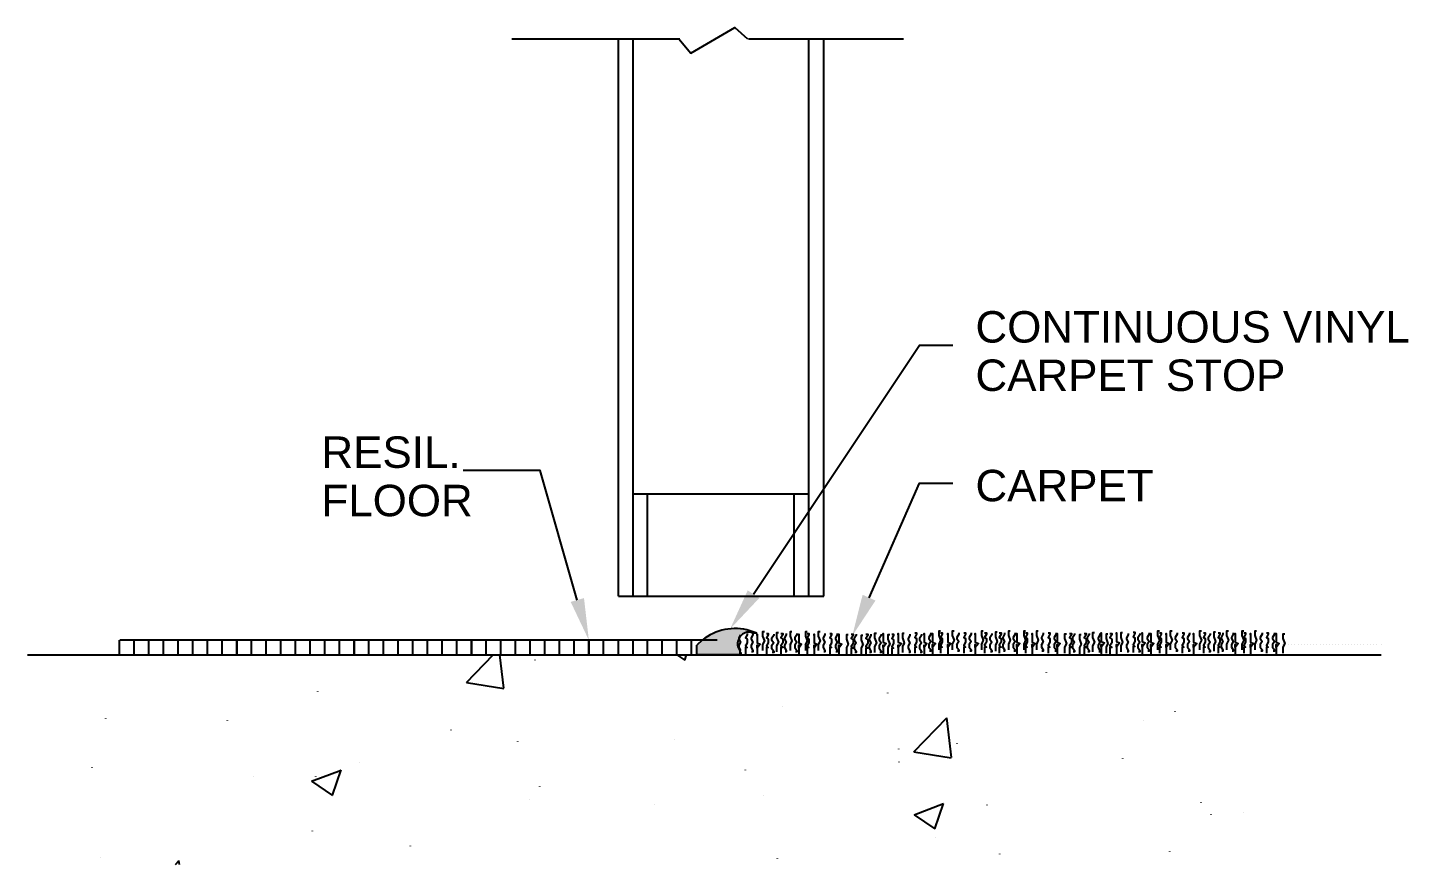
# Model space of a CAD drawing. Header units: millimetres. Extents: x 13966 to 119666, y -11631 to -5051.
# Drawn here: x 73681 to 80269, y -11631 to -7637 of the extents above; entities that cross this region are included whole.
import ezdxf

# ---------------------------------------------------------------- set-up
doc = ezdxf.new("R2010")
doc.units = ezdxf.units.MM
doc.header["$MEASUREMENT"] = 0
doc.layers.add('NewA-Zz_20_10_90-T_TextWindow', color=7, linetype='Continuous')
doc.layers.add('NewA-Zz_30_30-P_ExternalReferenceDrawing', color=7, linetype='Continuous')
doc.styles.add('GENERATED_STYLE_1', font='')
doc.styles.get('GENERATED_STYLE_1').set_extended_font_data('Arial')

msp = doc.modelspace()

# ---------------------------------------------------------------- hatches: boundary and pattern name
at = {"layer": 'NewA-Zz_30_30-P_ExternalReferenceDrawing', "linetype": 'Continuous', "lineweight": 13}
for points in [[(77171.8, -10359.8), (77116.7, -10322.7), (77033.1, -10506.9)], [(76335.7, -10359.8), (76272.2, -10377.8), (76359, -10560.9)], [(77726.3, -10371.4), (77664.9, -10343.9), (77615.2, -10540.8)], [(76942.1, -10534.4), (76928.3, -10540.8), (77081.8, -10540.8)], [(76954.8, -10527), (76942.1, -10534.4), (77088.2, -10534.4)], [(76942.1, -10534.4), (77081.8, -10540.8), (77088.2, -10534.4)], [(76959, -10525.9), (76954.8, -10527), (77098.7, -10527)], [(76954.8, -10527), (77088.2, -10534.4), (77098.7, -10527)], [(76965.4, -10523.8), (76959, -10525.9), (77103, -10525.9)], [(76959, -10525.9), (77098.7, -10527), (77103, -10525.9)], [(76968.6, -10521.7), (76965.4, -10523.8), (77109.3, -10523.8)], [(76965.4, -10523.8), (77103, -10525.9), (77109.3, -10523.8)], [(76988.7, -10515.4), (76968.6, -10521.7), (77146.4, -10521.7)], [(76968.6, -10521.7), (77109.3, -10523.8), (77121, -10521.7)], [(76990.8, -10514.3), (76988.7, -10515.4), (77127.3, -10515.4)], [(76988.7, -10515.4), (77146.4, -10521.7), (77127.3, -10515.4)], [(77022.5, -10507.9), (76990.8, -10514.3), (77123.1, -10514.3)], [(76990.8, -10514.3), (77127.3, -10515.4), (77123.1, -10514.3)], [(77022.5, -10507.9), (77123.1, -10514.3), (77093.4, -10507.9)], [(77059.6, -10505.8), (77024.7, -10507.9), (77087.1, -10507.9)], [(77121, -10521.7), (77130.5, -10523.8), (77149.5, -10523.8)], [(77121, -10521.7), (77149.5, -10523.8), (77146.4, -10521.7)], [(77133.7, -10523.8), (77141.1, -10527), (77160.1, -10527)], [(77133.7, -10523.8), (77160.1, -10527), (77150.6, -10523.8)], [(77143.2, -10527), (77144.2, -10528.1), (77153.8, -10527)], [(76889.2, -10569.3), (76874.4, -10584.1), (77069.1, -10584.1)], [(76874.4, -10584.1), (76874.4, -10599), (77072.3, -10599)], [(76874.4, -10584.1), (77072.3, -10599), (77069.1, -10584.1)], [(76874.4, -10599), (76874.4, -10611.7), (77079.7, -10611.7)], [(76874.4, -10599), (77079.7, -10611.7), (77072.3, -10599)], [(76899.8, -10560.9), (76889.2, -10569.3), (77069.1, -10569.3)], [(76889.2, -10569.3), (77069.1, -10584.1), (77069.1, -10569.3)], [(76907.2, -10555.6), (76899.8, -10560.9), (77071.2, -10560.9)], [(76899.8, -10560.9), (77069.1, -10569.3), (77071.2, -10560.9)], [(76925.2, -10542.9), (76907.2, -10555.6), (77073.3, -10555.6)], [(76907.2, -10555.6), (77071.2, -10560.9), (77073.3, -10555.6)], [(76928.3, -10540.8), (76925.2, -10542.9), (77080.7, -10542.9)], [(76925.2, -10542.9), (77073.3, -10555.6), (77080.7, -10542.9)], [(76928.3, -10540.8), (77080.7, -10542.9), (77081.8, -10540.8)], [(76874.4, -10611.7), (76874.4, -10630.7), (77079.7, -10630.7)], [(76874.4, -10611.7), (77079.7, -10630.7), (77079.7, -10611.7)]]:
    msp.add_hatch(color=7, dxfattribs=at).paths.add_polyline_path(points)

# ---------------------------------------------------------------- linework, layer by layer
at = {"layer": 'NewA-Zz_30_30-P_ExternalReferenceDrawing', "linetype": 'Continuous', "flags": 128}
for points in [[(76787.6, -7690.7), (76844.7, -7758.4), (77055.3, -7636.7), (77115.7, -7690.7)], [(75991.7, -7690.7), (76792.9, -7690.7)], [(76499.7, -10351.3), (76499.7, -7690.7)], [(76569.6, -10351.3), (76569.6, -7690.7)], [(77121, -7690.7), (77859.7, -7690.7)], [(77408.8, -10351.3), (77408.8, -7690.7)], [(77479.7, -10351.3), (77479.7, -7690.7)], [(77144.2, -10340.7), (77935.9, -9152.2), (78094.6, -9152.2)], [(76303.9, -10369.3), (76126.1, -9750.2), (75759.9, -9750.2)], [(77695.6, -10357.7), (77935.9, -9811.6), (78094.6, -9811.6)], [(76569.6, -9861.3), (77408.8, -9861.3)], [(76639.4, -10351.3), (76639.4, -9861.3)], [(77339, -10351.3), (77339, -9861.3)], [(76499.7, -10351.3), (77479.7, -10351.3)], [(77082.9, -10535.5), (77074.4, -10549.2), (77074.4, -10555.6), (77082.9, -10570.4), (77074.4, -10584.1), (77074.4, -10595.8), (77082.9, -10610.6)], [(77114.6, -10529.1), (77114.6, -10535.5), (77106.1, -10549.2), (77114.6, -10555.6), (77114.6, -10572.5), (77106.1, -10587.3), (77114.6, -10595.8), (77106.1, -10595.8), (77106.1, -10625.4)], [(77141.1, -10529.1), (77141.1, -10535.5), (77132.6, -10549.2), (77132.6, -10555.6), (77141.1, -10570.4), (77132.6, -10584.1), (77132.6, -10595.8), (77141.1, -10610.6), (77141.1, -10617), (77134.7, -10617)], [(77161.2, -10537.6), (77161.2, -10532.3), (77161.2, -10572.5), (77176, -10578.9), (77161.2, -10599), (77161.2, -10584.1), (77161.2, -10630.7)], [(77196.1, -10520.6), (77187.6, -10520.6), (77187.6, -10540.8), (77196.1, -10564), (77187.6, -10582), (77187.6, -10610.6)], [(77205.6, -10529.1), (77214.1, -10529.1), (77214.1, -10535.5), (77205.6, -10549.2), (77214.1, -10555.6), (77214.1, -10572.5), (77205.6, -10587.3), (77214.1, -10595.8), (77205.6, -10595.8), (77205.6, -10625.4)], [(77240.6, -10532.3), (77240.6, -10537.6), (77231, -10552.4), (77231, -10558.7), (77240.6, -10572.5), (77231, -10587.3), (77231, -10599), (77240.6, -10613.8), (77240.6, -10619.1), (77234.2, -10619.1)], [(77263.8, -10525.9), (77254.3, -10525.9), (77254.3, -10547.1), (77263.8, -10570.4), (77254.3, -10587.3), (77254.3, -10617)], [(77275.5, -10529.1), (77283.9, -10529.1), (77283.9, -10535.5), (77275.5, -10549.2), (77283.9, -10555.6), (77283.9, -10572.5), (77275.5, -10587.3), (77283.9, -10595.8), (77275.5, -10595.8), (77275.5, -10625.4)], [(77300.9, -10529.1), (77300.9, -10535.5), (77292.4, -10549.2), (77292.4, -10555.6), (77300.9, -10570.4), (77292.4, -10584.1), (77292.4, -10595.8), (77300.9, -10610.6), (77300.9, -10617), (77295.6, -10617)], [(77327.3, -10520.6), (77318.9, -10520.6), (77318.9, -10540.8), (77327.3, -10564), (77318.9, -10582), (77318.9, -10610.6)], [(77350.6, -10529.1), (77350.6, -10535.5), (77342.2, -10549.2), (77342.2, -10555.6), (77350.6, -10570.4), (77342.2, -10584.1), (77342.2, -10595.8), (77350.6, -10610.6), (77350.6, -10617), (77345.3, -10617)], [(77360.1, -10537.6), (77360.1, -10532.3), (77360.1, -10572.5), (77373.9, -10578.9), (77360.1, -10599), (77360.1, -10584.1), (77360.1, -10630.7)], [(77400.4, -10520.6), (77391.9, -10520.6), (77391.9, -10540.8), (77400.4, -10564), (77391.9, -10582), (77391.9, -10610.6)], [(77400.4, -10529.1), (77408.8, -10529.1), (77408.8, -10535.5), (77400.4, -10549.2), (77408.8, -10555.6), (77408.8, -10572.5), (77400.4, -10587.3), (77408.8, -10595.8), (77400.4, -10595.8), (77400.4, -10625.4)], [(77433.2, -10537.6), (77433.2, -10532.3), (77433.2, -10572.5), (77446.9, -10578.9), (77433.2, -10599), (77433.2, -10584.1), (77433.2, -10630.7)], [(77461.7, -10520.6), (77453.3, -10520.6), (77453.3, -10540.8), (77461.7, -10564), (77453.3, -10582), (77453.3, -10610.6)], [(77485, -10529.1), (77485, -10535.5), (77476.6, -10549.2), (77476.6, -10555.6), (77485, -10570.4), (77476.6, -10584.1), (77476.6, -10595.8), (77485, -10610.6), (77485, -10617), (77479.7, -10617)], [(77508.3, -10529.1), (77516.8, -10529.1), (77516.8, -10535.5), (77508.3, -10549.2), (77516.8, -10555.6), (77516.8, -10572.5), (77508.3, -10587.3), (77516.8, -10595.8), (77508.3, -10595.8), (77508.3, -10625.4)], [(77543.2, -10529.1), (77543.2, -10535.5), (77534.8, -10549.2), (77534.8, -10555.6), (77543.2, -10570.4), (77534.8, -10584.1), (77534.8, -10595.8), (77543.2, -10610.6), (77543.2, -10617), (77537.9, -10617)], [(77551.7, -10537.6), (77551.7, -10532.3), (77551.7, -10572.5), (77566.5, -10578.9), (77551.7, -10599), (77551.7, -10584.1), (77551.7, -10630.7)], [(77596.2, -10535.5), (77587.7, -10535.5), (77587.7, -10555.6), (77596.2, -10578.9), (77587.7, -10595.8), (77587.7, -10625.4)], [(77611, -10532.3), (77619.4, -10532.3), (77619.4, -10537.6), (77611, -10552.4), (77619.4, -10558.7), (77619.4, -10575.7), (77611, -10590.5), (77619.4, -10599), (77611, -10599), (77611, -10628.6)], [(77634.3, -10532.3), (77634.3, -10537.6), (77624.7, -10552.4), (77624.7, -10558.7), (77634.3, -10572.5), (77624.7, -10587.3), (77624.7, -10599), (77634.3, -10613.8), (77634.3, -10619.1), (77627.9, -10619.1)], [(77666, -10537.6), (77657.5, -10537.6), (77657.5, -10558.7), (77666, -10582), (77657.5, -10599), (77657.5, -10628.6)], [(77680.8, -10532.3), (77689.3, -10532.3), (77689.3, -10537.6), (77680.8, -10552.4), (77689.3, -10558.7), (77689.3, -10575.7), (77680.8, -10590.5), (77689.3, -10599), (77680.8, -10599), (77680.8, -10628.6)], [(77704.1, -10532.3), (77704.1, -10537.6), (77695.6, -10552.4), (77695.6, -10558.7), (77704.1, -10572.5), (77695.6, -10587.3), (77695.6, -10599), (77704.1, -10613.8), (77704.1, -10619.1), (77697.8, -10619.1)], [(77730.6, -10529.1), (77721, -10529.1), (77721, -10549.2), (77730.6, -10572.5), (77721, -10590.5), (77721, -10619.1)], [(77753.8, -10532.3), (77753.8, -10537.6), (77744.3, -10552.4), (77744.3, -10558.7), (77753.8, -10572.5), (77744.3, -10587.3), (77744.3, -10599), (77753.8, -10613.8), (77753.8, -10619.1), (77747.5, -10619.1)], [(77762.3, -10535.5), (77762.3, -10529.1), (77762.3, -10570.4), (77777.1, -10575.7), (77762.3, -10595.8), (77762.3, -10584.1), (77762.3, -10628.6)], [(77794.1, -10535.5), (77785.6, -10535.5), (77785.6, -10555.6), (77794.1, -10578.9), (77785.6, -10595.8), (77785.6, -10625.4)], [(77803.6, -10532.3), (77812.1, -10532.3), (77812.1, -10537.6), (77803.6, -10552.4), (77812.1, -10558.7), (77812.1, -10575.7), (77803.6, -10590.5), (77812.1, -10599), (77803.6, -10599), (77803.6, -10628.6)], [(77835.3, -10535.5), (77835.3, -10529.1), (77835.3, -10570.4), (77850.2, -10575.7), (77835.3, -10595.8), (77835.3, -10584.1), (77835.3, -10628.6)], [(77863.9, -10529.1), (77855.4, -10529.1), (77855.4, -10549.2), (77863.9, -10572.5), (77855.4, -10590.5), (77855.4, -10619.1)], [(77890.4, -10532.3), (77890.4, -10537.6), (77881.9, -10552.4), (77881.9, -10558.7), (77890.4, -10572.5), (77881.9, -10587.3), (77881.9, -10599), (77890.4, -10613.8), (77890.4, -10619.1), (77885.1, -10619.1)], [(77913.7, -10525.9), (77922.1, -10525.9), (77922.1, -10532.3), (77913.7, -10547.1), (77922.1, -10552.4), (77922.1, -10570.4), (77913.7, -10584.1), (77922.1, -10593.7), (77913.7, -10593.7), (77913.7, -10622.2)], [(77946.5, -10532.3), (77946.5, -10537.6), (77936.9, -10552.4), (77936.9, -10558.7), (77946.5, -10572.5), (77936.9, -10587.3), (77936.9, -10599), (77946.5, -10613.8), (77946.5, -10619.1), (77940.1, -10619.1)], [(77958.1, -10535.5), (77958.1, -10529.1), (77958.1, -10570.4), (77971.9, -10575.7), (77958.1, -10595.8), (77958.1, -10584.1), (77958.1, -10628.6)], [(77989.9, -10525.9), (77989.9, -10532.3), (77981.4, -10547.1), (77981.4, -10552.4), (77989.9, -10567.2), (77981.4, -10582), (77981.4, -10593.7), (77989.9, -10607.4), (77989.9, -10613.8), (77983.5, -10613.8)], [(77998.3, -10535.5), (77998.3, -10529.1), (77998.3, -10570.4), (78013.1, -10575.7), (77998.3, -10595.8), (77998.3, -10582), (77998.3, -10628.6)], [(78036.4, -10517.5), (78028, -10517.5), (78028, -10537.6), (78036.4, -10560.9), (78028, -10578.9), (78028, -10607.4)], [(78036.4, -10525.9), (78044.9, -10525.9), (78044.9, -10532.3), (78036.4, -10547.1), (78044.9, -10552.4), (78044.9, -10570.4), (78036.4, -10584.1), (78044.9, -10593.7), (78036.4, -10593.7), (78036.4, -10622.2)], [(78071.3, -10535.5), (78071.3, -10529.1), (78071.3, -10570.4), (78086.2, -10575.7), (78071.3, -10595.8), (78071.3, -10582), (78071.3, -10628.6)], [(78101, -10517.5), (78091.5, -10517.5), (78091.5, -10537.6), (78101, -10560.9), (78091.5, -10578.9), (78091.5, -10607.4)], [(78124.3, -10525.9), (78124.3, -10532.3), (78114.7, -10547.1), (78114.7, -10552.4), (78124.3, -10567.2), (78114.7, -10582), (78114.7, -10593.7), (78124.3, -10607.4), (78124.3, -10613.8), (78117.9, -10613.8)], [(78147.5, -10525.9), (78156, -10525.9), (78156, -10532.3), (78147.5, -10547.1), (78156, -10552.4), (78156, -10570.4), (78147.5, -10584.1), (78156, -10593.7), (78147.5, -10593.7), (78147.5, -10622.2)], [(78182.5, -10525.9), (78182.5, -10532.3), (78172.9, -10547.1), (78172.9, -10552.4), (78182.5, -10567.2), (78172.9, -10582), (78172.9, -10593.7), (78182.5, -10607.4), (78182.5, -10613.8), (78176.1, -10613.8)], [(78202.6, -10535.5), (78202.6, -10529.1), (78202.6, -10570.4), (78217.4, -10575.7), (78202.6, -10595.8), (78202.6, -10582), (78202.6, -10628.6)], [(78240.7, -10517.5), (78232.2, -10517.5), (78232.2, -10537.6), (78240.7, -10560.9), (78232.2, -10578.9), (78232.2, -10607.4)], [(78246, -10525.9), (78255.5, -10525.9), (78255.5, -10532.3), (78246, -10547.1), (78255.5, -10552.4), (78255.5, -10570.4), (78246, -10584.1), (78255.5, -10593.7), (78246, -10593.7), (78246, -10622.2)], [(78280.9, -10529.1), (78280.9, -10535.5), (78272.4, -10549.2), (78272.4, -10555.6), (78280.9, -10570.4), (78272.4, -10584.1), (78272.4, -10595.8), (78280.9, -10610.6), (78280.9, -10617), (78275.6, -10617)], [(78307.4, -10522.8), (78298.9, -10522.8), (78298.9, -10543.9), (78307.4, -10567.2), (78298.9, -10584.1), (78298.9, -10613.8)], [(78316.9, -10525.9), (78325.3, -10525.9), (78325.3, -10532.3), (78316.9, -10547.1), (78325.3, -10552.4), (78325.3, -10570.4), (78316.9, -10584.1), (78325.3, -10593.7), (78316.9, -10593.7), (78316.9, -10622.2)], [(78342.3, -10525.9), (78342.3, -10532.3), (78333.8, -10547.1), (78333.8, -10552.4), (78342.3, -10567.2), (78333.8, -10582), (78333.8, -10593.7), (78342.3, -10607.4), (78342.3, -10613.8), (78337, -10613.8)], [(78368.7, -10517.5), (78360.3, -10517.5), (78360.3, -10537.6), (78368.7, -10560.9), (78360.3, -10578.9), (78360.3, -10607.4)], [(78392, -10525.9), (78392, -10532.3), (78383.6, -10547.1), (78383.6, -10552.4), (78392, -10567.2), (78383.6, -10582), (78383.6, -10593.7), (78392, -10607.4), (78392, -10613.8), (78386.7, -10613.8)], [(78400.5, -10535.5), (78400.5, -10529.1), (78400.5, -10570.4), (78415.3, -10575.7), (78400.5, -10595.8), (78400.5, -10582), (78400.5, -10628.6)], [(78441.8, -10517.5), (78433.3, -10517.5), (78433.3, -10537.6), (78441.8, -10560.9), (78433.3, -10578.9), (78433.3, -10607.4)], [(78441.8, -10525.9), (78450.2, -10525.9), (78450.2, -10532.3), (78441.8, -10547.1), (78450.2, -10552.4), (78450.2, -10570.4), (78441.8, -10584.1), (78450.2, -10593.7), (78441.8, -10593.7), (78441.8, -10622.2)], [(78473.5, -10535.5), (78473.5, -10529.1), (78473.5, -10570.4), (78488.3, -10575.7), (78473.5, -10595.8), (78473.5, -10582), (78473.5, -10628.6)], [(78503.1, -10517.5), (78494.7, -10517.5), (78494.7, -10537.6), (78503.1, -10560.9), (78494.7, -10578.9), (78494.7, -10607.4)], [(78526.4, -10525.9), (78526.4, -10532.3), (78518, -10547.1), (78518, -10552.4), (78526.4, -10567.2), (78518, -10582), (78518, -10593.7), (78526.4, -10607.4), (78526.4, -10613.8), (78520.1, -10613.8)], [(78549.7, -10525.9), (78558.2, -10525.9), (78558.2, -10532.3), (78549.7, -10547.1), (78558.2, -10552.4), (78558.2, -10570.4), (78549.7, -10584.1), (78558.2, -10593.7), (78549.7, -10593.7), (78549.7, -10622.2)], [(78587.8, -10525.9), (78587.8, -10532.3), (78579.3, -10547.1), (78579.3, -10552.4), (78587.8, -10567.2), (78579.3, -10582), (78579.3, -10593.7), (78587.8, -10607.4), (78587.8, -10613.8), (78581.5, -10613.8)], [(78593.1, -10535.5), (78593.1, -10529.1), (78593.1, -10570.4), (78607.9, -10575.7), (78593.1, -10595.8), (78593.1, -10582), (78593.1, -10628.6)], [(78637.6, -10532.3), (78628, -10532.3), (78628, -10552.4), (78637.6, -10575.7), (78628, -10593.7), (78628, -10622.2)], [(78651.3, -10529.1), (78660.8, -10529.1), (78660.8, -10535.5), (78651.3, -10549.2), (78660.8, -10555.6), (78660.8, -10572.5), (78651.3, -10587.3), (78660.8, -10595.8), (78651.3, -10595.8), (78651.3, -10625.4)], [(78675.7, -10529.1), (78675.7, -10535.5), (78666.1, -10549.2), (78666.1, -10555.6), (78675.7, -10570.4), (78666.1, -10584.1), (78666.1, -10595.8), (78675.7, -10610.6), (78675.7, -10617), (78669.3, -10617)], [(78707.4, -10535.5), (78698.9, -10535.5), (78698.9, -10555.6), (78707.4, -10578.9), (78698.9, -10595.8), (78698.9, -10625.4)], [(78722.2, -10529.1), (78730.7, -10529.1), (78730.7, -10535.5), (78722.2, -10549.2), (78730.7, -10555.6), (78730.7, -10572.5), (78722.2, -10587.3), (78730.7, -10595.8), (78722.2, -10595.8), (78722.2, -10625.4)], [(78745.5, -10529.1), (78745.5, -10535.5), (78736, -10549.2), (78736, -10555.6), (78745.5, -10570.4), (78736, -10584.1), (78736, -10595.8), (78745.5, -10610.6), (78745.5, -10617), (78739.2, -10617)], [(78770.9, -10525.9), (78762.4, -10525.9), (78762.4, -10547.1), (78770.9, -10570.4), (78762.4, -10587.3), (78762.4, -10617)], [(78797.4, -10529.1), (78797.4, -10535.5), (78788.9, -10549.2), (78788.9, -10555.6), (78797.4, -10570.4), (78788.9, -10584.1), (78788.9, -10595.8), (78797.4, -10610.6), (78797.4, -10617), (78792.1, -10617)], [(78803.7, -10532.3), (78803.7, -10525.9), (78803.7, -10567.2), (78818.5, -10572.5), (78803.7, -10593.7), (78803.7, -10582), (78803.7, -10625.4)], [(78835.5, -10532.3), (78827, -10532.3), (78827, -10552.4), (78835.5, -10575.7), (78827, -10593.7), (78827, -10622.2)], [(78843.9, -10529.1), (78853.5, -10529.1), (78853.5, -10535.5), (78843.9, -10549.2), (78853.5, -10555.6), (78853.5, -10572.5), (78843.9, -10587.3), (78853.5, -10595.8), (78843.9, -10595.8), (78843.9, -10625.4)], [(78876.7, -10532.3), (78876.7, -10525.9), (78876.7, -10567.2), (78890.5, -10572.5), (78876.7, -10593.7), (78876.7, -10582), (78876.7, -10625.4)], [(78905.3, -10525.9), (78896.8, -10525.9), (78896.8, -10547.1), (78905.3, -10570.4), (78896.8, -10587.3), (78896.8, -10617)], [(78931.8, -10529.1), (78931.8, -10535.5), (78923.3, -10549.2), (78923.3, -10555.6), (78931.8, -10570.4), (78923.3, -10584.1), (78923.3, -10595.8), (78931.8, -10610.6), (78931.8, -10617), (78926.5, -10617)], [(78955.1, -10522.8), (78963.5, -10522.8), (78963.5, -10529.1), (78955.1, -10543.9), (78963.5, -10549.2), (78963.5, -10567.2), (78955.1, -10582), (78963.5, -10590.5), (78955.1, -10590.5), (78955.1, -10619.1)], [(78986.8, -10529.1), (78986.8, -10535.5), (78978.3, -10549.2), (78978.3, -10555.6), (78986.8, -10570.4), (78978.3, -10584.1), (78978.3, -10595.8), (78986.8, -10610.6), (78986.8, -10617), (78981.5, -10617)], [(78998.4, -10532.3), (78998.4, -10525.9), (78998.4, -10567.2), (79013.3, -10572.5), (78998.4, -10593.7), (78998.4, -10582), (78998.4, -10625.4)], [(79031.3, -10525.9), (79031.3, -10532.3), (79021.7, -10547.1), (79021.7, -10552.4), (79031.3, -10567.2), (79021.7, -10582), (79021.7, -10593.7), (79031.3, -10607.4), (79031.3, -10613.8), (79024.9, -10613.8)], [(79039.7, -10535.5), (79039.7, -10529.1), (79039.7, -10570.4), (79054.5, -10575.7), (79039.7, -10595.8), (79039.7, -10582), (79039.7, -10628.6)], [(79081, -10517.5), (79071.5, -10517.5), (79071.5, -10537.6), (79081, -10560.9), (79071.5, -10578.9), (79071.5, -10607.4)], [(79081, -10525.9), (79089.5, -10525.9), (79089.5, -10532.3), (79081, -10547.1), (79089.5, -10552.4), (79089.5, -10570.4), (79081, -10584.1), (79089.5, -10593.7), (79081, -10593.7), (79081, -10622.2)], [(79112.7, -10535.5), (79112.7, -10529.1), (79112.7, -10570.4), (79127.6, -10575.7), (79112.7, -10595.8), (79112.7, -10582), (79112.7, -10628.6)], [(79141.3, -10517.5), (79132.9, -10517.5), (79132.9, -10537.6), (79141.3, -10560.9), (79132.9, -10578.9), (79132.9, -10607.4)], [(79165.7, -10525.9), (79165.7, -10532.3), (79156.1, -10547.1), (79156.1, -10552.4), (79165.7, -10567.2), (79156.1, -10582), (79156.1, -10593.7), (79165.7, -10607.4), (79165.7, -10613.8), (79159.3, -10613.8)], [(79188.9, -10525.9), (79197.4, -10525.9), (79197.4, -10532.3), (79188.9, -10547.1), (79197.4, -10552.4), (79197.4, -10570.4), (79188.9, -10584.1), (79197.4, -10593.7), (79188.9, -10593.7), (79188.9, -10622.2)], [(79223.9, -10525.9), (79223.9, -10532.3), (79214.3, -10547.1), (79214.3, -10552.4), (79223.9, -10567.2), (79214.3, -10582), (79214.3, -10593.7), (79223.9, -10607.4), (79223.9, -10613.8), (79217.5, -10613.8)], [(79244, -10535.5), (79244, -10529.1), (79244, -10570.4), (79258.8, -10575.7), (79244, -10595.8), (79244, -10582), (79244, -10628.6)], [(79282.1, -10517.5), (79272.6, -10517.5), (79272.6, -10537.6), (79282.1, -10560.9), (79272.6, -10578.9), (79272.6, -10607.4)], [(79290.5, -10525.9), (79299, -10525.9), (79299, -10532.3), (79290.5, -10547.1), (79299, -10552.4), (79299, -10570.4), (79290.5, -10584.1), (79299, -10593.7), (79290.5, -10593.7), (79290.5, -10622.2)], [(79322.3, -10529.1), (79322.3, -10535.5), (79313.8, -10549.2), (79313.8, -10555.6), (79322.3, -10570.4), (79313.8, -10584.1), (79313.8, -10595.8), (79322.3, -10610.6), (79322.3, -10617), (79317, -10617)], [(79348.8, -10522.8), (79340.3, -10522.8), (79340.3, -10543.9), (79348.8, -10567.2), (79340.3, -10584.1), (79340.3, -10613.8)], [(79360.4, -10525.9), (79368.9, -10525.9), (79368.9, -10532.3), (79360.4, -10547.1), (79368.9, -10552.4), (79368.9, -10570.4), (79360.4, -10584.1), (79368.9, -10593.7), (79360.4, -10593.7), (79360.4, -10622.2)], [(79383.7, -10525.9), (79383.7, -10532.3), (79375.2, -10547.1), (79375.2, -10552.4), (79383.7, -10567.2), (79375.2, -10582), (79375.2, -10593.7), (79383.7, -10607.4), (79383.7, -10613.8), (79378.4, -10613.8)], [(79410.1, -10517.5), (79401.7, -10517.5), (79401.7, -10537.6), (79410.1, -10560.9), (79401.7, -10578.9), (79401.7, -10607.4)], [(79433.4, -10525.9), (79433.4, -10532.3), (79425, -10547.1), (79425, -10552.4), (79433.4, -10567.2), (79425, -10582), (79425, -10593.7), (79433.4, -10607.4), (79433.4, -10613.8), (79428.1, -10613.8)], [(79441.9, -10535.5), (79441.9, -10529.1), (79441.9, -10570.4), (79456.7, -10575.7), (79441.9, -10595.8), (79441.9, -10582), (79441.9, -10628.6)], [(79483.2, -10517.5), (79474.7, -10517.5), (79474.7, -10537.6), (79483.2, -10560.9), (79474.7, -10578.9), (79474.7, -10607.4)], [(79483.2, -10525.9), (79491.6, -10525.9), (79491.6, -10532.3), (79483.2, -10547.1), (79491.6, -10552.4), (79491.6, -10570.4), (79483.2, -10584.1), (79491.6, -10593.7), (79483.2, -10593.7), (79483.2, -10622.2)], [(79514.9, -10535.5), (79514.9, -10529.1), (79514.9, -10570.4), (79529.7, -10575.7), (79514.9, -10595.8), (79514.9, -10582), (79514.9, -10628.6)], [(79544.5, -10517.5), (79536.1, -10517.5), (79536.1, -10537.6), (79544.5, -10560.9), (79536.1, -10578.9), (79536.1, -10607.4)], [(79571, -10525.9), (79571, -10532.3), (79561.5, -10547.1), (79561.5, -10552.4), (79571, -10567.2), (79561.5, -10582), (79561.5, -10593.7), (79571, -10607.4), (79571, -10613.8), (79564.7, -10613.8)], [(79591.1, -10525.9), (79599.6, -10525.9), (79599.6, -10532.3), (79591.1, -10547.1), (79599.6, -10552.4), (79599.6, -10570.4), (79591.1, -10584.1), (79599.6, -10593.7), (79591.1, -10593.7), (79591.1, -10622.2)], [(79629.2, -10525.9), (79629.2, -10532.3), (79619.7, -10547.1), (79619.7, -10552.4), (79629.2, -10567.2), (79619.7, -10582), (79619.7, -10593.7), (79629.2, -10607.4), (79629.2, -10613.8), (79622.9, -10613.8)], [(79637.7, -10535.5), (79637.7, -10529.1), (79637.7, -10570.4), (79652.5, -10575.7), (79637.7, -10595.8), (79637.7, -10582), (79637.7, -10628.6)], [(79679, -10532.3), (79669.4, -10532.3), (79669.4, -10552.4), (79679, -10575.7), (79669.4, -10593.7), (79669.4, -10622.2)], [(74119.5, -10630.7), (74119.5, -10560.9)], [(76971.7, -10560.9), (74120.6, -10560.9)], [(74189.4, -10630.7), (74189.4, -10560.9)], [(74259.2, -10630.7), (74259.2, -10560.9)], [(74329.1, -10630.7), (74329.1, -10560.9)], [(74398.9, -10630.7), (74398.9, -10560.9)], [(74469.8, -10630.7), (74469.8, -10560.9)], [(74539.7, -10630.7), (74539.7, -10560.9)], [(74609.5, -10630.7), (74609.5, -10560.9)], [(74749.2, -10630.7), (74749.2, -10560.9)], [(74819.1, -10630.7), (74819.1, -10560.9)], [(74888.9, -10630.7), (74888.9, -10560.9)], [(74959.8, -10630.7), (74959.8, -10560.9)], [(75029.7, -10630.7), (75029.7, -10560.9)], [(75099.5, -10630.7), (75099.5, -10560.9)], [(75169.4, -10630.7), (75169.4, -10560.9)], [(75309.1, -10630.7), (75309.1, -10560.9)], [(75378.9, -10630.7), (75378.9, -10560.9)], [(75448.8, -10630.7), (75448.8, -10560.9)], [(75519.7, -10630.7), (75519.7, -10560.9)], [(75589.6, -10630.7), (75589.6, -10560.9)], [(75659.4, -10630.7), (75659.4, -10560.9)], [(75729.3, -10630.7), (75729.3, -10560.9)], [(75869, -10630.7), (75869, -10560.9)], [(75938.8, -10630.7), (75938.8, -10560.9)], [(76009.7, -10630.7), (76009.7, -10560.9)], [(76079.6, -10630.7), (76079.6, -10560.9)], [(76149.4, -10630.7), (76149.4, -10560.9)], [(76219.3, -10630.7), (76219.3, -10560.9)], [(76289.1, -10630.7), (76289.1, -10560.9)], [(76428.8, -10630.7), (76428.8, -10560.9)], [(76499.7, -10630.7), (76499.7, -10560.9)], [(76569.6, -10630.7), (76569.6, -10560.9)], [(76639.4, -10630.7), (76639.4, -10560.9)], [(76709.3, -10630.7), (76709.3, -10560.9)], [(76779.1, -10630.7), (76779.1, -10560.9)], [(76849, -10630.7), (76849, -10560.9)], [(77079.7, -10611.7), (77079.7, -10630.7), (76874.4, -10630.7), (76874.4, -10584.1)], [(77079.7, -10581), (77079.7, -10582)], [(77101.9, -10581), (77101.9, -10582)], [(77116.7, -10581), (77116.7, -10582)], [(77131.5, -10581), (77131.5, -10582)], [(77147.4, -10581), (77147.4, -10582)], [(77162.2, -10581), (77162.2, -10582)], [(77177.1, -10581), (77177.1, -10582)], [(77191.9, -10581), (77191.9, -10582)], [(77206.7, -10581), (77206.7, -10582)], [(77221.5, -10581), (77221.5, -10582)], [(77237.4, -10581), (77237.4, -10582)], [(77252.2, -10581), (77252.2, -10582)], [(77267, -10581), (77267, -10582)], [(77281.8, -10581), (77281.8, -10582)], [(77296.6, -10581), (77296.6, -10582)], [(77312.5, -10581), (77312.5, -10582)], [(77327.3, -10581), (77327.3, -10582)], [(77342.2, -10581), (77342.2, -10582)], [(77357, -10581), (77357, -10582)], [(77371.8, -10581), (77371.8, -10582)], [(77386.6, -10581), (77386.6, -10582)], [(77402.5, -10581), (77402.5, -10582)], [(77417.3, -10581), (77417.3, -10582)], [(77432.1, -10581), (77432.1, -10582)], [(77446.9, -10581), (77446.9, -10582)], [(77461.7, -10581), (77461.7, -10582)], [(77476.6, -10581), (77476.6, -10582)], [(77492.4, -10581), (77492.4, -10582)], [(77507.3, -10581), (77507.3, -10582)], [(77522.1, -10581), (77522.1, -10582)], [(77536.9, -10581), (77536.9, -10582)], [(77551.7, -10581), (77551.7, -10582)], [(77566.5, -10581), (77566.5, -10582)], [(77582.4, -10581), (77582.4, -10582)], [(77597.2, -10581), (77597.2, -10582)], [(77612, -10581), (77612, -10582)], [(77626.8, -10581), (77626.8, -10582)], [(77641.7, -10581), (77641.7, -10582)], [(77657.5, -10581), (77657.5, -10582)], [(77672.4, -10581), (77672.4, -10582)], [(77687.2, -10581), (77687.2, -10582)], [(77702, -10581), (77702, -10582)], [(77716.8, -10581), (77716.8, -10582)], [(77731.6, -10581), (77731.6, -10582)], [(77747.5, -10581), (77747.5, -10582)], [(77762.3, -10581), (77762.3, -10582)], [(77777.1, -10581), (77777.1, -10582)], [(77791.9, -10581), (77791.9, -10582)], [(77806.8, -10581), (77806.8, -10582)], [(77821.6, -10581), (77821.6, -10582)], [(77837.5, -10581), (77837.5, -10582)], [(77852.3, -10581), (77852.3, -10582)], [(77867.1, -10581), (77867.1, -10582)], [(77881.9, -10581), (77881.9, -10582)], [(77896.7, -10581), (77896.7, -10582)], [(77911.5, -10581), (77911.5, -10582)], [(77927.4, -10581), (77927.4, -10582)], [(77942.2, -10581), (77942.2, -10582)], [(77957, -10581), (77957, -10582)], [(77971.9, -10581), (77971.9, -10582)], [(77986.7, -10581), (77986.7, -10582)], [(78001.5, -10581), (78001.5, -10582)], [(78017.4, -10581), (78017.4, -10582)], [(78032.2, -10581), (78032.2, -10582)], [(78047, -10581), (78047, -10582)], [(78061.8, -10581), (78061.8, -10582)], [(78076.6, -10581), (78076.6, -10582)], [(78092.5, -10581), (78092.5, -10582)], [(78107.3, -10581), (78107.3, -10582)], [(78122.1, -10581), (78122.1, -10582)], [(78137, -10581), (78137, -10582)], [(78151.8, -10581), (78151.8, -10582)], [(78166.6, -10581), (78166.6, -10582)], [(78182.5, -10581), (78182.5, -10582)], [(78197.3, -10581), (78197.3, -10582)], [(78212.1, -10581), (78212.1, -10582)], [(78226.9, -10581), (78226.9, -10582)], [(78241.7, -10581), (78241.7, -10582)], [(78256.6, -10581), (78256.6, -10582)], [(78272.4, -10581), (78272.4, -10582)], [(78287.2, -10581), (78287.2, -10582)], [(78302.1, -10581), (78302.1, -10582)], [(78316.9, -10581), (78316.9, -10582)], [(78331.7, -10581), (78331.7, -10582)], [(78346.5, -10581), (78346.5, -10582)], [(78362.4, -10581), (78362.4, -10582)], [(78377.2, -10581), (78377.2, -10582)], [(78392, -10581), (78392, -10582)], [(78406.8, -10581), (78406.8, -10582)], [(78421.7, -10581), (78421.7, -10582)], [(78437.5, -10581), (78437.5, -10582)], [(78452.3, -10581), (78452.3, -10582)], [(78467.2, -10581), (78467.2, -10582)], [(78482, -10581), (78482, -10582)], [(78496.8, -10581), (78496.8, -10582)], [(78511.6, -10581), (78511.6, -10582)], [(78527.5, -10581), (78527.5, -10582)], [(78542.3, -10581), (78542.3, -10582)], [(78557.1, -10581), (78557.1, -10582)], [(78571.9, -10581), (78571.9, -10582)], [(78586.8, -10581), (78586.8, -10582)], [(78601.6, -10581), (78601.6, -10582)], [(78617.4, -10581), (78617.4, -10582)], [(78632.3, -10581), (78632.3, -10582)], [(78647.1, -10581), (78647.1, -10582)], [(78661.9, -10581), (78661.9, -10582)], [(78676.7, -10581), (78676.7, -10582)], [(78691.5, -10581), (78691.5, -10582)], [(78707.4, -10581), (78707.4, -10582)], [(78722.2, -10581), (78722.2, -10582)], [(78737, -10581), (78737, -10582)], [(78751.9, -10581), (78751.9, -10582)], [(78766.7, -10581), (78766.7, -10582)], [(78781.5, -10581), (78781.5, -10582)], [(78797.4, -10581), (78797.4, -10582)], [(78812.2, -10581), (78812.2, -10582)], [(78827, -10581), (78827, -10582)], [(78841.8, -10581), (78841.8, -10582)], [(78856.6, -10581), (78856.6, -10582)], [(78872.5, -10581), (78872.5, -10582)], [(78887.3, -10581), (78887.3, -10582)], [(78902.1, -10581), (78902.1, -10582)], [(78917, -10581), (78917, -10582)], [(78931.8, -10581), (78931.8, -10582)], [(78946.6, -10581), (78946.6, -10582)], [(78962.5, -10581), (78962.5, -10582)], [(78977.3, -10581), (78977.3, -10582)], [(78992.1, -10581), (78992.1, -10582)], [(79006.9, -10581), (79006.9, -10582)], [(79021.7, -10581), (79021.7, -10582)], [(79036.5, -10581), (79036.5, -10582)], [(79052.4, -10581), (79052.4, -10582)], [(79067.2, -10581), (79067.2, -10582)], [(79082.1, -10581), (79082.1, -10582)], [(79096.9, -10581), (79096.9, -10582)], [(79111.7, -10581), (79111.7, -10582)], [(79126.5, -10581), (79126.5, -10582)], [(79142.4, -10581), (79142.4, -10582)], [(79157.2, -10581), (79157.2, -10582)], [(79172, -10581), (79172, -10582)], [(79186.8, -10581), (79186.8, -10582)], [(79201.6, -10581), (79201.6, -10582)], [(79217.5, -10581), (79217.5, -10582)], [(79232.3, -10581), (79232.3, -10582)], [(79247.2, -10581), (79247.2, -10582)], [(79262, -10581), (79262, -10582)], [(79276.8, -10581), (79276.8, -10582)], [(79291.6, -10581), (79291.6, -10582)], [(79307.5, -10581), (79307.5, -10582)], [(79322.3, -10581), (79322.3, -10582)], [(79337.1, -10581), (79337.1, -10582)], [(79351.9, -10581), (79351.9, -10582)], [(79366.7, -10581), (79366.7, -10582)], [(79381.6, -10581), (79381.6, -10582)], [(79397.4, -10581), (79397.4, -10582)], [(79412.3, -10581), (79412.3, -10582)], [(79427.1, -10581), (79427.1, -10582)], [(79441.9, -10581), (79441.9, -10582)], [(79456.7, -10581), (79456.7, -10582)], [(79471.5, -10581), (79471.5, -10582)], [(79487.4, -10581), (79487.4, -10582)], [(79502.2, -10581), (79502.2, -10582)], [(79517, -10581), (79517, -10582)], [(79531.8, -10581), (79531.8, -10582)], [(79546.7, -10581), (79546.7, -10582)], [(79561.5, -10581), (79561.5, -10582)], [(79577.4, -10581), (79577.4, -10582)], [(79592.2, -10581), (79592.2, -10582)], [(79607, -10581), (79607, -10582)], [(79621.8, -10581), (79621.8, -10582)], [(79636.6, -10581), (79636.6, -10582)], [(79652.5, -10581), (79652.5, -10582)], [(79667.3, -10581), (79667.3, -10582)], [(79682.1, -10581), (79682.1, -10582)], [(79696.9, -10581), (79696.9, -10582)], [(79711.8, -10581), (79711.8, -10582)], [(79726.6, -10581), (79726.6, -10582)], [(79742.5, -10581), (79742.5, -10582)], [(79757.3, -10581), (79757.3, -10582)], [(79772.1, -10581), (79772.1, -10582)], [(79786.9, -10581), (79786.9, -10582)], [(79801.7, -10581), (79801.7, -10582)], [(79816.5, -10581), (79816.5, -10582)], [(79832.4, -10581), (79832.4, -10582)], [(79847.2, -10581), (79847.2, -10582)], [(79862, -10581), (79862, -10582)], [(79876.9, -10581), (79876.9, -10582)], [(79891.7, -10581), (79891.7, -10582)], [(79906.5, -10581), (79906.5, -10582)], [(79922.4, -10581), (79922.4, -10582)], [(79937.2, -10581), (79937.2, -10582)], [(79952, -10581), (79952, -10582)], [(79966.8, -10581), (79966.8, -10582)], [(79981.6, -10581), (79981.6, -10582)], [(79997.5, -10581), (79997.5, -10582)], [(80012.3, -10581), (80012.3, -10582)], [(80027.1, -10581), (80027.1, -10582)], [(80042, -10581), (80042, -10582)], [(80056.8, -10581), (80056.8, -10582)], [(80071.6, -10581), (80071.6, -10582)], [(80087.5, -10581), (80087.5, -10582)], [(80102.3, -10581), (80102.3, -10582)], [(80117.1, -10581), (80117.1, -10582)], [(80139.3, -10581), (80139.3, -10582)], [(73681.4, -10630.7), (80139.3, -10630.7)], [(75775.8, -10763), (75901.8, -10630.7)], [(75953.6, -10789.5), (75934.6, -10630.7)], [(76101.8, -10655.1), (76101.8, -10656.1)], [(76779.1, -10630.7), (76816.2, -10656.1)], [(76816.2, -10656.1), (76824.6, -10630.7)], [(77082.9, -10617), (77086, -10630.7)], [(77082.9, -10630.7), (77086, -10628.6)], [(78541.2, -10713.3), (78541.2, -10714.3)], [(75775.8, -10763), (75953.6, -10790.5)], [(75063.6, -10805.3), (75063.6, -10806.4)], [(77783.5, -10812.7), (77783.5, -10813.8)], [(74052.9, -10933.4), (74052.9, -10934.5)], [(77282.9, -10878.4), (77282.9, -10879.4)], [(77909.4, -11094.3), (78066.1, -10931.3)], [(78088.3, -11120.7), (78066.1, -10931.3)], [(79154, -10901.6), (79154, -10902.7)], [(74633.9, -10944), (74633.9, -10945)], [(75700.7, -10988.4), (75700.7, -10989.5)], [(79004.8, -10941.9), (79004.8, -10942.9)], [(76019.2, -11044.5), (76019.2, -11045.6)], [(76768.5, -11033.9), (76768.5, -11035)], [(78114.7, -11051.9), (78114.7, -11053)], [(77836.4, -11079.4), (77836.4, -11080.5)], [(77909.4, -11094.3), (78087.2, -11121.8)], [(78904.3, -11123.9), (78904.3, -11125)], [(73987.2, -11167.3), (73987.2, -11168.3)], [(75036, -11234), (75176.8, -11181)], [(75135.5, -11300.6), (75176.8, -11180)], [(75262.5, -11144), (75262.5, -11145.1)], [(77105.1, -11180), (77105.1, -11181)], [(77838.5, -11141.9), (77838.5, -11142.9)], [(74760.9, -11210.7), (74760.9, -11211.7)], [(75036, -11234), (75135.5, -11301.7)], [(75055.1, -11211.7), (75055.1, -11212.8)], [(76123, -11257.2), (76123, -11258.3)], [(76077.4, -11320.7), (76077.4, -11321.8)], [(77190.8, -11302.8), (77190.8, -11303.8)], [(76672.2, -11343), (76672.2, -11344)], [(77910.5, -11394.8), (78050.2, -11340.9)], [(77910.5, -11394.8), (78010, -11461.5)], [(78010, -11460.4), (78051.2, -11339.8)], [(78257.6, -11347.2), (78257.6, -11348.3)], [(79277.8, -11335.6), (79277.8, -11336.6)], [(79325.5, -11392.7), (79325.5, -11393.8)], [(79484.2, -11381.1), (79484.2, -11382.1)], [(75039.2, -11471), (75039.2, -11472.1)], [(78014.2, -11501.7), (78014.2, -11502.8)], [(75505.9, -11543), (75505.9, -11544.1)], [(78317.9, -11581.1), (78317.9, -11582.2)], [(79129.7, -11568.4), (79129.7, -11569.5)], [(74028.5, -11599.1), (74028.5, -11600.1)], [(74387.3, -11630.8), (74402.1, -11613.9)], [(74405.3, -11630.8), (74402.1, -11612.8)], [(77257.5, -11601.2), (77257.5, -11602.3)]]:
    msp.add_lwpolyline(points, dxfattribs=at)
for points in [[(77160.1, -10527), (77127.3, -10515.4, 0.246314), (76899.8, -10560.9), (76874.4, -10584.1)], [(77160.1, -10527), (77144.2, -10528.1, 0.332076), (77085, -10537.7, 0.286552), (77072.3, -10599), (77079.7, -10611.7)]]:
    msp.add_lwpolyline(points, format="xyb", dxfattribs=at)
for points in [[(74679.4, -10630.7), (74679.4, -10560.9)], [(75239.2, -10630.7), (75239.2, -10560.9)], [(75799.1, -10630.7), (75799.1, -10560.9)], [(76359, -10630.7), (76359, -10560.9)]]:
    msp.add_lwpolyline(points, close=True, dxfattribs=at)

# ---------------------------------------------------------------- texts
at = {"layer": 'NewA-Zz_20_10_90-T_TextWindow', "linetype": 'Continuous', "char_height": 150, "attachment_point": 1, "line_spacing_factor": 0.92341, "style": 'GENERATED_STYLE_1'}
for s, insert in [('\\A1;{\\fArial|b0|i0|c0|p34;CONTINUOUS VINYL\\P\\fArial|b0|i0|c0|p34;CARPET STOP}', (78203.4, -8990.1)), ('\\A1;{\\fArial|b0|i0|c0|p34;RESIL.\\P\\fArial|b0|i0|c0|p34;FLOOR}', (75083.1, -9588))]:
    msp.add_mtext(s, dxfattribs=dict(at, insert=insert))
at = {"layer": 'NewA-Zz_20_10_90-T_TextWindow', "linetype": 'Continuous', "insert": (78203.4, -9747.6), "char_height": 150, "attachment_point": 1, "style": 'GENERATED_STYLE_1'}
msp.add_mtext('\\A1;{\\fArial|b0|i0|c0|p34;CARPET}', dxfattribs=at)

doc.saveas('drawing.dxf')
